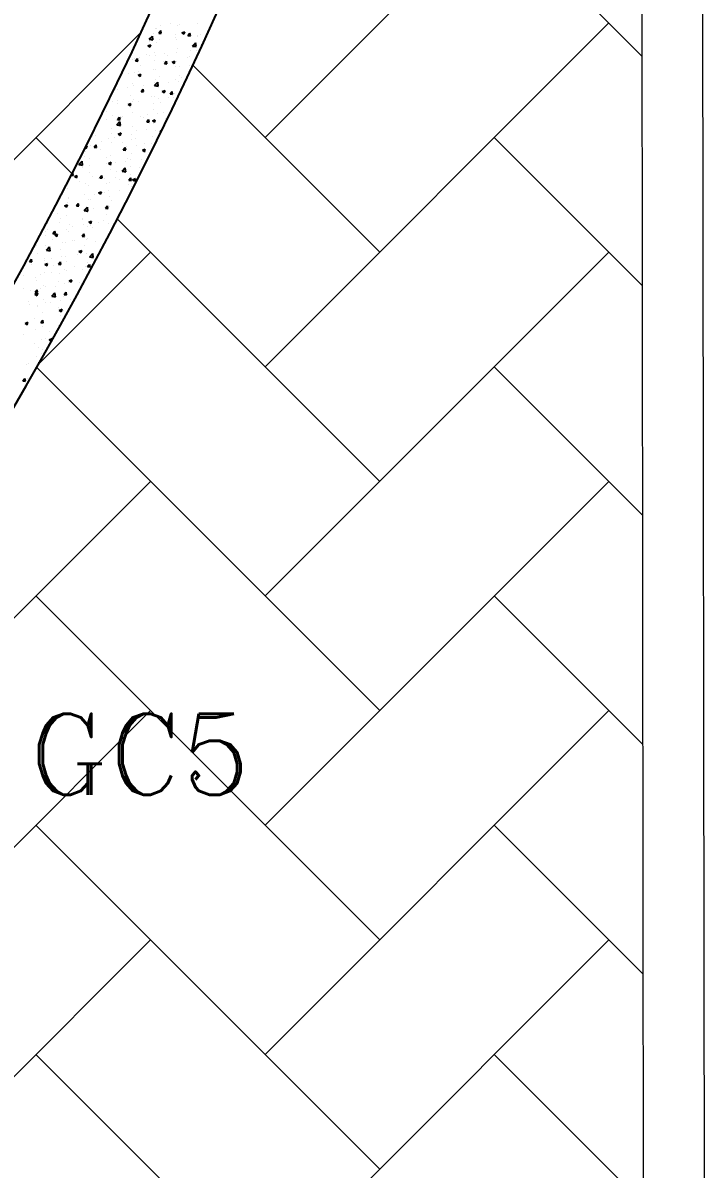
# Model space of a CAD drawing. Header units: millimetres. Extents: x 331487 to 517269, y 198509 to 399936.
# Drawn here: x 419695 to 421379, y 364215 to 367043 of the extents above; entities that cross this region are included whole.
import ezdxf

# ---------------------------------------------------------------- set-up
doc = ezdxf.new("R2010")
doc.units = ezdxf.units.MM
doc.header["$MEASUREMENT"] = 0
doc.layers.add('BEAM', color=1, linetype='Continuous', lineweight=5)
doc.layers.add('COLUMN', color=6, linetype='Continuous')
doc.styles.add('RC', font='romanc.shx', dxfattribs={"height": 200})

msp = doc.modelspace()

# ---------------------------------------------------------------- linework, layer by layer
at = {"layer": 'BEAM', "ltscale": 750}
for p, q in [((421216.4, 372289.2), (421228.9, 362081.5)), ((421366.4, 372289.4), (421378.9, 362081.7))]:
    msp.add_line(p, q, dxfattribs=at)
at = {"layer": 'BEAM', "color": 253, "linetype": 'Continuous', "ltscale": 750}
for p, q in [((420292.7, 366760.4), (421141.3, 367609)), ((421222.9, 366961.6), (420858.4, 367326.1)), ((419161.4, 366194.7), (419986.7, 367020.1)), ((420292.7, 366194.7), (421141.3, 367043.3)), ((420575.6, 366477.6), (420114.3, 366938.8)), ((419816.4, 366671.1), (419727, 366760.4)), ((421223.6, 366395.2), (420858.4, 366760.4)), ((420575.6, 365911.9), (419927.8, 366559.7)), ((419734.1, 366201.8), (420009.9, 366477.6)), ((420292.7, 365629.1), (421141.3, 366477.6)), ((420575.6, 365346.2), (419729, 366192.8)), ((421224.3, 365828.8), (420858.4, 366194.7)), ((419593.4, 365495.4), (420009.9, 365911.9)), ((420292.7, 365063.4), (421141.3, 365911.9)), ((420575.6, 364780.5), (419727, 365629.1)), ((421225, 365262.4), (420858.4, 365629.1)), ((419161.4, 364497.7), (420009.9, 365346.2)), ((420292.7, 364497.7), (421141.3, 365346.2)), ((420575.6, 364214.8), (419727, 365063.4)), ((421225.7, 364696.1), (420858.4, 365063.4)), ((419161.4, 363932), (420009.9, 364780.5)), ((420292.7, 363932), (421141.3, 364780.5)), ((420575.6, 363649.2), (419727, 364497.7)), ((421226.4, 364129.7), (420858.4, 364497.7))]:
    msp.add_line(p, q, dxfattribs=at)
at = {"layer": 'COLUMN', "color": 2, "linetype": 'Continuous'}
for p, q in [((420022.8, 367030.3), (420022.8, 367030.3)), ((420024.9, 367028.8), (420024.9, 367028.8)), ((420030.6, 367018.4), (420035.4, 367024.2)), ((420030.6, 367018.4), (420036.5, 367017.9)), ((420034.3, 367037.5), (420034.3, 367037.5)), ((420036.5, 367017.9), (420035.4, 367024.2)), ((420059.3, 367040.8), (420059.3, 367040.8)), ((420076.2, 367035.9), (420076.2, 367035.9)), ((420081.1, 367040.4), (420081.1, 367040.4)), ((420087.4, 367018.9), (420094.4, 367021.6)), ((420087.4, 367018.9), (420092.4, 367015.6)), ((420092.4, 367015.6), (420094.4, 367021.6)), ((420102.3, 367012.2), (420107.1, 367017.9)), ((420108.3, 367011.6), (420107.1, 367017.9)), ((420126.7, 367042.3), (420126.7, 367042.3)), ((420003.4, 366986.7), (420010.4, 366989.4)), ((420006.8, 367002.8), (420015.7, 367001.4)), ((420006.9, 367002.9), (420014.6, 367011)), ((420008, 366998.1), (420008, 366998.1)), ((420008.3, 366983.3), (420010.4, 366989.4)), ((420015.6, 367001.4), (420014.5, 367010.9)), ((420018.4, 367016.1), (420018.4, 367016.1)), ((420023.6, 366995.6), (420023.6, 366995.6)), ((420033, 367001.4), (420033, 367001.4)), ((420070.9, 367006.4), (420070.9, 367006.4)), ((420071.8, 367013.9), (420071.8, 367013.9)), ((420075, 367002.6), (420075, 367002.6)), ((420102.3, 367012.2), (420108.3, 367011.6)), ((420113.6, 366986.3), (420121.4, 366994.5)), ((420122.4, 366984.9), (420121.3, 366994.4)), ((420125.1, 367011.6), (420125.1, 367011.6)), ((420125.5, 367009), (420125.5, 367009)), ((420134, 367014.7), (420134, 367014.7)), ((420135.3, 366990.7), (420135.3, 366990.7)), ((419960.4, 366960.7), (419960.4, 366960.7)), ((419998.9, 366965), (419998.9, 366965)), ((420003.4, 366986.7), (420008.3, 366983.3)), ((420006.7, 366962), (420006.7, 366962)), ((420018.7, 366970.7), (420018.7, 366970.7)), ((420022.4, 366962.3), (420022.4, 366962.3)), ((420044.6, 366966.9), (420044.6, 366966.9)), ((420052.3, 366962.8), (420052.3, 366962.8)), ((420073.8, 366969.3), (420073.8, 366969.3)), ((420077, 366980.7), (420077, 366980.7)), ((420105.7, 366960.5), (420105.7, 366960.5)), ((420107.7, 366975.3), (420107.7, 366975.3)), ((420113.5, 366986.2), (420122.4, 366984.9)), ((420124.3, 366975.7), (420124.3, 366975.7)), ((420132.7, 366978.6), (420132.7, 366978.6)), ((419966.6, 366953.9), (419966.6, 366953.9)), ((419970.5, 366954.8), (419970.5, 366954.8)), ((419972.7, 366949.5), (419977.5, 366955.2)), ((419972.7, 366949.5), (419978.7, 366949)), ((419978.7, 366949), (419977.5, 366955.2)), ((419981.7, 366958.7), (419981.7, 366958.7)), ((419984.3, 366938.7), (419984.3, 366938.7)), ((420020, 366951.6), (420020, 366951.6)), ((420042.6, 366948.7), (420042.6, 366948.7)), ((420044.4, 366943.2), (420049.3, 366949)), ((420044.4, 366943.2), (420050.4, 366942.7)), ((420050.4, 366942.7), (420049.3, 366949)), ((420063.1, 366946.4), (420070.1, 366949.1)), ((420063.1, 366946.4), (420068, 366943.1)), ((420068, 366943.1), (420070.1, 366949.1)), ((420072.6, 366936), (420072.6, 366936)), ((420073.4, 366949.3), (420073.4, 366949.3)), ((420081.4, 366935.8), (420081.4, 366935.8)), ((420101, 366958.7), (420101, 366958.7)), ((420106.4, 366939.1), (420106.4, 366939.1)), ((419955.3, 366919.2), (419955.3, 366919.2)), ((419969.3, 366921.5), (419969.3, 366921.5)), ((419979, 366914.2), (419986, 366916.8)), ((419979, 366914.2), (419984, 366910.8)), ((419979, 366914.2), (419979, 366914.2)), ((419980.4, 366922.5), (419980.4, 366922.5)), ((419984, 366910.8), (419986, 366916.8)), ((420018.3, 366927.5), (420018.3, 366927.5)), ((420021.2, 366929), (420021.2, 366929)), ((420022.5, 366903.7), (420022.5, 366903.7)), ((420032.4, 366911.9), (420032.4, 366911.9)), ((420080.8, 366913.7), (420080.8, 366913.7)), ((420085.8, 366909.7), (420085.8, 366909.7)), ((419920.3, 366880.1), (419920.8, 366880)), ((419920.8, 366880), (419920.7, 366880.9)), ((419929, 366879.8), (419929, 366879.8)), ((419954.1, 366883.1), (419954.1, 366883.1)), ((419964.2, 366893.7), (419964.2, 366893.7)), ((419968.1, 366888.2), (419968.1, 366888.2)), ((419986.6, 366874.3), (419991.4, 366880)), ((419992.6, 366873.7), (419991.4, 366880)), ((419991.9, 366888.1), (419991.9, 366888.1)), ((420020, 366895.7), (420020, 366895.7)), ((420020, 366888.8), (420028.9, 366887.4)), ((420020.1, 366888.9), (420027.9, 366897)), ((420028.9, 366887.4), (420027.8, 366896.9)), ((420038.7, 366873.9), (420045.7, 366876.6)), ((420043.7, 366870.5), (420045.7, 366876.6)), ((420055.1, 366896.4), (420055.1, 366896.4)), ((420071.3, 366902.7), (420071.3, 366902.7)), ((420080.1, 366899.7), (420080.1, 366899.7)), ((419916.3, 366848.5), (419916.3, 366848.5)), ((419927.2, 366851.9), (419927.2, 366851.9)), ((419959.5, 366863.1), (419959.5, 366863.1)), ((419965.6, 366848.6), (419965.6, 366848.6)), ((419966.8, 366854.9), (419966.8, 366854.9)), ((419980.6, 366849.7), (419980.6, 366849.7)), ((419986.6, 366874.3), (419992.6, 366873.7)), ((420012.9, 366860.8), (420012.9, 366860.8)), ((420018.8, 366862.4), (420018.8, 366862.4)), ((420028.8, 366856.9), (420028.8, 366856.9)), ((420034, 366847.4), (420034, 366847.4)), ((420038.7, 366873.9), (420043.7, 366870.5)), ((420053.8, 366860.2), (420053.8, 366860.2)), ((420058.3, 366868), (420063.1, 366873.7)), ((420058.3, 366868), (420064.3, 366867.5)), ((420064.3, 366867.5), (420063.1, 366873.7)), ((420066.3, 366858.6), (420066.3, 366858.6)), ((420070.1, 366869.4), (420070.1, 366869.4)), ((419901.7, 366824), (419901.7, 366824)), ((419902.7, 366840.3), (419902.7, 366840.3)), ((419927.8, 366843.6), (419927.8, 366843.6)), ((419954.7, 366841.6), (419961.7, 366844.3)), ((419954.7, 366841.6), (419959.7, 366838.3)), ((419959.7, 366838.3), (419961.7, 366844.3)), ((419960.1, 366834), (419960.1, 366834)), ((419965.6, 366821.6), (419965.6, 366821.6)), ((420017.6, 366829.1), (420017.6, 366829.1)), ((420018.4, 366844), (420018.4, 366844)), ((420027.5, 366820.8), (420027.5, 366820.8)), ((420042.3, 366822.1), (420042.3, 366822.1)), ((419901.5, 366804.2), (419901.5, 366804.2)), ((419915.1, 366815.2), (419915.1, 366815.2)), ((419925.7, 366802.1), (419925.7, 366802.1)), ((419926.5, 366791.4), (419935.4, 366790)), ((419926.6, 366791.5), (419934.4, 366799.6)), ((419928.7, 366805.3), (419933.6, 366811.1)), ((419928.7, 366805.3), (419934.7, 366804.8)), ((419934.7, 366804.8), (419933.6, 366811.1)), ((419935.4, 366790), (419934.3, 366799.5)), ((419939.3, 366809.2), (419939.3, 366809.2)), ((419939.6, 366812.3), (419939.6, 366812.3)), ((419984, 366812.1), (419984, 366812.1)), ((419993, 366810), (419993, 366810)), ((420000.5, 366799.1), (420005.3, 366804.8)), ((420000.5, 366799.1), (420006.4, 366798.5)), ((420002.5, 366817.5), (420002.5, 366817.5)), ((420006.4, 366798.5), (420005.3, 366804.8)), ((420014.4, 366801.4), (420021.4, 366804.1)), ((420014.4, 366801.4), (420019.4, 366798)), ((420016.4, 366795.8), (420016.4, 366795.8)), ((420019.4, 366798), (420021.4, 366804.1)), ((420046.4, 366807.8), (420046.4, 366807.8)), ((419866.8, 366763.4), (419866.8, 366763.4)), ((419875.2, 366764.7), (419875.2, 366764.7)), ((419913, 366769.7), (419913, 366769.7)), ((419913.9, 366781.9), (419913.9, 366781.9)), ((419930.4, 366769.1), (419937.4, 366771.8)), ((419930.4, 366769.1), (419935.3, 366765.8)), ((419935.3, 366765.8), (419937.4, 366771.8)), ((419963.9, 366767.1), (419963.9, 366767.1)), ((419964.4, 366788.3), (419964.4, 366788.3)), ((419976.2, 366778), (419976.2, 366778)), ((420001.2, 366781.3), (420001.2, 366781.3)), ((420015.1, 366762.5), (420015.1, 366762.5)), ((420022.2, 366777.1), (420022.2, 366777.1)), ((420033.3, 366774.9), (420035.8, 366774.5)), ((420033.4, 366775), (420038.7, 366780.5)), ((420039.1, 366786.3), (420039.1, 366786.3)), ((419848.9, 366735.2), (419851.3, 366733.5)), ((419850.5, 366738.5), (419853.4, 366739.6)), ((419851.3, 366733.5), (419853.3, 366739.6)), ((419861.3, 366741.6), (419861.3, 366741.6)), ((419870.9, 366736.4), (419875.7, 366742.1)), ((419870.9, 366736.4), (419876.9, 366735.9)), ((419876.9, 366735.9), (419875.7, 366742.1)), ((419887.9, 366750), (419887.9, 366750)), ((419905.6, 366757.1), (419905.6, 366757.1)), ((419912.7, 366748.6), (419912.7, 366748.6)), ((419920.2, 366761.2), (419920.2, 366761.2)), ((419941.2, 366747.7), (419941.2, 366747.7)), ((419942.6, 366730.1), (419947.4, 366735.9)), ((419948.6, 366729.6), (419947.4, 366735.8)), ((419949.9, 366738.6), (419949.9, 366738.6)), ((419963.2, 366755), (419963.2, 366755)), ((419973.5, 366758.9), (419973.5, 366758.9)), ((419974.9, 366741.9), (419974.9, 366741.9)), ((419994.6, 366745.5), (419994.6, 366745.5)), ((420012.8, 366746.9), (420012.8, 366746.9)), ((420026.9, 366756.7), (420026.9, 366756.7)), ((419846.9, 366712.6), (419846.9, 366712.6)), ((419848.8, 366725.3), (419848.8, 366725.3)), ((419860.1, 366708.3), (419860.1, 366708.3)), ((419886.7, 366730.3), (419886.7, 366730.3)), ((419900.3, 366710.3), (419900.3, 366710.3)), ((419911.5, 366715.3), (419911.5, 366715.3)), ((419942.6, 366730.1), (419948.6, 366729.6)), ((419953.7, 366708.1), (419953.7, 366708.1)), ((419959.8, 366707.4), (419959.8, 366707.4)), ((419962, 366721.7), (419962, 366721.7)), ((419986.5, 366707.4), (419986.5, 366707.4)), ((419990.1, 366728.9), (419997.1, 366731.6)), ((419990.1, 366728.9), (419995, 366725.5)), ((419995, 366725.5), (419997.1, 366731.5)), ((419833.1, 366694), (419842, 366692.6)), ((419833.2, 366694.1), (419841, 366702.2)), ((419842, 366692.6), (419840.9, 366702.1)), ((419843.1, 366687.4), (419843.1, 366687.4)), ((419860.4, 366690.9), (419860.4, 366690.9)), ((419901.4, 366697.4), (419901.4, 366697.4)), ((419906, 366696.6), (419913, 366699.3)), ((419906, 366696.6), (419911, 366693.3)), ((419910.3, 366682), (419910.3, 366682)), ((419911, 366693.3), (419913, 366699.3)), ((419923.6, 366699.2), (419923.6, 366699.2)), ((419939.8, 366677.4), (419948.7, 366676.1)), ((419939.9, 366677.5), (419947.7, 366685.7)), ((419948.7, 366676.1), (419947.6, 366685.6)), ((419948.6, 366702.5), (419948.6, 366702.5)), ((419960.8, 366688.4), (419960.8, 366688.4)), ((419983.7, 366685.5), (419983.7, 366685.5)), ((419808.8, 366655.4), (419808.8, 366655.4)), ((419814.5, 366667.3), (419819, 366666.9)), ((419816.9, 366672), (419817.9, 366673.2)), ((419819, 366666.9), (419817.9, 366673.2)), ((419822, 366664.4), (419829, 366667)), ((419822, 366664.4), (419827, 366661)), ((419827, 366661), (419829, 366667)), ((419827.4, 366661.5), (419827.4, 366661.5)), ((419834.1, 366651.4), (419834.1, 366651.4)), ((419858.9, 366675), (419858.9, 366675)), ((419867.1, 366665.4), (419867.1, 366665.4)), ((419880.8, 366659.2), (419880.8, 366659.2)), ((419884.8, 366661.2), (419889.6, 366666.9)), ((419884.8, 366661.2), (419890.7, 366660.6)), ((419890.7, 366660.6), (419889.6, 366666.9)), ((419897.3, 366659.7), (419897.3, 366659.7)), ((419922.3, 366663), (419922.3, 366663)), ((419925.4, 366675.4), (419925.4, 366675.4)), ((419934.2, 366657), (419934.2, 366657)), ((419956.5, 366654.9), (419961.3, 366660.6)), ((419956.5, 366654.9), (419962.5, 366654.4)), ((419959.6, 366655.2), (419959.6, 366655.2)), ((419960.2, 366668), (419960.2, 366668)), ((419962.5, 366654.4), (419961.3, 366660.6)), ((419965.7, 366656.3), (419972.7, 366659)), ((419965.7, 366656.3), (419970.7, 366653)), ((419970.7, 366653), (419972.7, 366659)), ((419805.8, 366634.2), (419805.8, 366634.2)), ((419848.5, 366648.1), (419848.5, 366648.1)), ((419857.7, 366641.7), (419857.7, 366641.7)), ((419881.7, 366624.1), (419888.7, 366626.8)), ((419881.7, 366624.1), (419886.7, 366620.7)), ((419886.7, 366620.7), (419888.7, 366626.8)), ((419896, 366623.6), (419896, 366623.6)), ((419901.9, 366645.8), (419901.9, 366645.8)), ((419905.3, 366630.4), (419905.3, 366630.4)), ((419909, 366648.8), (419909, 366648.8)), ((419933.9, 366628.6), (419933.9, 366628.6)), ((419955.3, 366643.5), (419955.3, 366643.5)), ((419958.3, 366621.9), (419958.3, 366621.9)), ((419963.6, 366640.4), (419963.6, 366640.4)), ((419788.6, 366610.4), (419788.6, 366610.4)), ((419797.7, 366591.8), (419804.7, 366594.5)), ((419802.7, 366588.5), (419804.7, 366594.5)), ((419804.5, 366600.9), (419804.5, 366600.9)), ((419807.5, 366610.7), (419807.5, 366610.7)), ((419807.8, 366612), (419807.8, 366612)), ((419826.9, 366592.2), (419831.7, 366598)), ((419832.9, 366591.7), (419831.7, 366598)), ((419847, 366620.4), (419847, 366620.4)), ((419856.5, 366608.4), (419856.5, 366608.4)), ((419860.9, 366608.4), (419860.9, 366608.4)), ((419871, 366620.3), (419871, 366620.3)), ((419907.8, 366615.5), (419907.8, 366615.5)), ((419914.3, 366606.2), (419914.3, 366606.2)), ((419781.5, 366572.5), (419781.5, 366572.5)), ((419797.7, 366591.8), (419802.7, 366588.5)), ((419803.3, 366567.6), (419803.3, 366567.6)), ((419826.9, 366592.2), (419832.9, 366591.7)), ((419844.6, 366580.8), (419844.6, 366580.8)), ((419846.3, 366580), (419855.2, 366578.7)), ((419846.4, 366580.1), (419854.2, 366588.3)), ((419855.2, 366578.7), (419854.1, 366588.2)), ((419855.3, 366575.1), (419855.3, 366575.1)), ((419869.7, 366584.1), (419869.7, 366584.1)), ((419898.6, 366585.9), (419903.5, 366591.7)), ((419898.6, 366585.9), (419904.6, 366585.4)), ((419901.2, 366570.8), (419901.2, 366570.8)), ((419904.6, 366585.4), (419903.5, 366591.7)), ((419906.6, 366582.2), (419906.6, 366582.2)), ((419907.6, 366589.1), (419907.6, 366589.1)), ((419755.7, 366548.4), (419755.7, 366548.4)), ((419784.5, 366550.7), (419784.5, 366550.7)), ((419788, 366559.6), (419788, 366559.6)), ((419809.1, 366546.1), (419809.1, 366546.1)), ((419818.3, 366541.4), (419818.3, 366541.4)), ((419841.4, 366557.3), (419841.4, 366557.3)), ((419842.8, 366560.8), (419842.8, 366560.8)), ((419843.4, 366544.7), (419843.4, 366544.7)), ((419854, 366541.8), (419854, 366541.8)), ((419857.4, 366551.6), (419864.4, 366554.3)), ((419857.4, 366551.6), (419862.4, 366548.2)), ((419862.3, 366548.2), (419864.4, 366554.3)), ((419862.5, 366543.9), (419862.5, 366543.9)), ((419866.8, 366538.8), (419866.8, 366538.8)), ((419881.2, 366549.7), (419881.2, 366549.7)), ((419894.8, 366555.1), (419894.8, 366555.1)), ((419905.4, 366548.9), (419905.4, 366548.9)), ((419915.9, 366541.6), (419915.9, 366541.6)), ((419750.2, 366518.8), (419750.2, 366518.8)), ((419751.6, 366527.9), (419751.6, 366527.9)), ((419755.2, 366533.1), (419755.2, 366533.1)), ((419768.1, 366508.7), (419768.1, 366508.7)), ((419769.1, 366523.3), (419773.9, 366529)), ((419769.1, 366523.3), (419775, 366522.8)), ((419773.4, 366519.3), (419780.4, 366522)), ((419773.4, 366519.3), (419778.3, 366516)), ((419775, 366522.7), (419773.9, 366529)), ((419778.3, 366516), (419780.4, 366522)), ((419802.1, 366534.4), (419802.1, 366534.4)), ((419808.5, 366528.8), (419808.5, 366528.8)), ((419840.8, 366517), (419845.6, 366522.7)), ((419840.8, 366517), (419846.8, 366516.5)), ((419846.8, 366516.5), (419845.6, 366522.7)), ((419852.8, 366508.6), (419852.8, 366508.6)), ((419854.9, 366510.2), (419854.9, 366510.2)), ((419904.2, 366515.6), (419904.2, 366515.6)), ((419728.9, 366493.6), (419728.9, 366493.6)), ((419750.4, 366494.7), (419750.4, 366494.7)), ((419752.9, 366482.6), (419761.8, 366481.2)), ((419753, 366482.7), (419760.8, 366490.8)), ((419761.8, 366481.2), (419760.7, 366490.7)), ((419788.3, 366483.8), (419788.3, 366483.8)), ((419792, 366502), (419792, 366502)), ((419800.9, 366501.1), (419800.9, 366501.1)), ((419817.1, 366505.3), (419817.1, 366505.3)), ((419821.5, 366506.5), (419821.5, 366506.5)), ((419833, 366479.1), (419840, 366481.8)), ((419838, 366475.7), (419840, 366481.8)), ((419846.7, 366493.8), (419846.7, 366493.8)), ((419874.9, 366504.2), (419874.9, 366504.2)), ((419702.6, 366454.2), (419702.6, 366454.2)), ((419711.2, 366454.3), (419716, 366460.1)), ((419711.2, 366454.3), (419717.2, 366453.8)), ((419717.2, 366453.8), (419716, 366460.1)), ((419730, 366473.8), (419730, 366473.8)), ((419748.7, 366457.6), (419748.7, 366457.6)), ((419749.2, 366461.4), (419749.2, 366461.4)), ((419765.7, 366462.5), (419765.7, 366462.5)), ((419782.9, 366448.1), (419787.8, 366453.8)), ((419788.9, 366447.5), (419787.8, 366453.8)), ((419790.8, 366465.8), (419790.8, 366465.8)), ((419799.7, 366467.8), (419799.7, 366467.8)), ((419802.1, 366455.4), (419802.1, 366455.4)), ((419828.6, 366470.8), (419828.6, 366470.8)), ((419833, 366479.1), (419838, 366475.7)), ((419851.6, 366475.3), (419851.6, 366475.3)), ((419855.4, 366453.1), (419855.4, 366453.1)), ((419859.6, 366466.1), (419868.5, 366464.7)), ((419859.7, 366466.2), (419867.5, 366474.3)), ((419868.5, 366464.7), (419867.4, 366474.2)), ((419716.4, 366446.5), (419716.4, 366446.5)), ((419739.4, 366423.1), (419739.4, 366423.1)), ((419748, 366428.1), (419748, 366428.1)), ((419749, 366446.8), (419756, 366449.5)), ((419749, 366446.8), (419754, 366443.5)), ((419754, 366443.5), (419756, 366449.5)), ((419764.5, 366426.4), (419764.5, 366426.4)), ((419769.8, 366444.2), (419769.8, 366444.2)), ((419782.9, 366448.1), (419788.9, 366447.5)), ((419784.2, 366424.1), (419784.2, 366424.1)), ((419798.5, 366434.5), (419798.5, 366434.5)), ((419802.3, 366431.4), (419802.3, 366431.4)), ((419823.1, 366441.9), (419823.1, 366441.9)), ((419842.5, 366434.1), (419842.5, 366434.1)), ((419850.4, 366442), (419850.4, 366442)), ((419854.7, 366441.8), (419859.5, 366447.5)), ((419854.7, 366441.8), (419860.6, 366441.3)), ((419860.6, 366441.3), (419859.5, 366447.5)), ((419696.6, 366421), (419696.6, 366421)), ((419725.9, 366414.1), (419725.9, 366414.1)), ((419728.8, 366406.8), (419728.8, 366406.8)), ((419746.7, 366394.8), (419746.7, 366394.8)), ((419782.2, 366404.5), (419782.2, 366404.5)), ((419797.2, 366401.2), (419797.2, 366401.2)), ((419808.2, 366402.2), (419808.2, 366402.2)), ((419808.7, 366406.6), (419815.7, 366409.2)), ((419808.7, 366406.6), (419813.7, 366403.2)), ((419813.7, 366403.2), (419815.7, 366409.2)), ((419835.5, 366402.3), (419835.5, 366402.3)), ((419839.2, 366400.2), (419839.2, 366400.2)), ((419695.4, 366387.8), (419695.4, 366387.8)), ((419713.1, 366383.6), (419713.1, 366383.6)), ((419724.7, 366374.3), (419731.7, 366377)), ((419724.7, 366374.3), (419729.7, 366370.9)), ((419725.1, 366379.1), (419729.9, 366384.9)), ((419725.1, 366379.1), (419731.1, 366378.6)), ((419729.7, 366370.9), (419731.7, 366377)), ((419731.1, 366378.6), (419729.9, 366384.9)), ((419738.1, 366386.9), (419738.1, 366386.9)), ((419749.9, 366392.2), (419749.9, 366392.2)), ((419766.1, 366368.7), (419775, 366367.3)), ((419766.2, 366368.8), (419774, 366376.9)), ((419775, 366367.3), (419773.9, 366376.8)), ((419776, 366391.9), (419776, 366391.9)), ((419796, 366367.9), (419796, 366367.9)), ((419796.8, 366372.8), (419801.6, 366378.6)), ((419796.8, 366372.8), (419802.8, 366372.3)), ((419802.8, 366372.3), (419801.6, 366378.6)), ((419709.3, 366355.7), (419709.3, 366355.7)), ((419711.8, 366347.5), (419711.8, 366347.5)), ((419729.7, 366347.1), (419729.7, 366347.1)), ((419730.4, 366342.3), (419730.4, 366342.3)), ((419745.5, 366361.5), (419745.5, 366361.5)), ((419749.7, 366352.5), (419749.7, 366352.5)), ((419762.7, 366353.4), (419762.7, 366353.4)), ((419783.8, 366340), (419783.8, 366340)), ((419788.1, 366357.2), (419788.1, 366357.2)), ((419812.9, 366360.8), (419812.9, 366360.8)), ((419816.1, 366351.2), (419816.1, 366351.2)), ((419723.4, 366313), (419723.4, 366313)), ((419739, 366303.9), (419743.8, 366309.6)), ((419744.9, 366303.4), (419743.8, 366309.6)), ((419744.3, 366328.2), (419744.3, 366328.2)), ((419784.4, 366334), (419791.4, 366336.7)), ((419784.4, 366334), (419789.4, 366330.7)), ((419786.6, 366321.4), (419786.6, 366321.4)), ((419789.4, 366330.7), (419791.4, 366336.7)), ((419794.8, 366334.6), (419794.8, 366334.6)), ((419700.4, 366301.8), (419707.4, 366304.5)), ((419700.4, 366301.8), (419705.3, 366298.4)), ((419705.3, 366298.4), (419707.4, 366304.5)), ((419725.6, 366287.5), (419725.6, 366287.5)), ((419739, 366303.9), (419744.9, 366303.4)), ((419742.8, 366302.6), (419742.8, 366302.6)), ((419743.1, 366294.9), (419743.1, 366294.9)), ((419760.3, 366281.9), (419760.3, 366281.9)), ((419783.9, 366297.5), (419783.9, 366297.5)), ((419697.1, 366273.6), (419697.1, 366273.6)), ((419741.9, 366261.6), (419741.9, 366261.6)), ((419749.6, 366265.5), (419749.6, 366265.5)), ((419760.1, 366261.5), (419767.1, 366264.2)), ((419760.1, 366261.5), (419765, 366258.2)), ((419765, 366258.2), (419767, 366264.2)), ((419723.3, 366251.5), (419723.3, 366251.5)), ((419733.9, 366242.5), (419733.9, 366242.5)), ((419740.7, 366228.3), (419740.7, 366228.3)), ((419744.4, 366238.1), (419744.4, 366238.1)), ((419703.4, 366200.7), (419703.4, 366200.7)), ((419707.6, 366203), (419707.6, 366203)), ((419729.4, 366220.5), (419729.4, 366220.5)), ((419732.7, 366206.3), (419732.7, 366206.3)), ((419695, 366159.7), (419699.8, 366165.5)), ((419695, 366159.7), (419701, 366159.2)), ((419701, 366159.2), (419699.8, 366165.5)), ((419706.4, 366166.9), (419706.4, 366166.9))]:
    msp.add_line(p, q, dxfattribs=at)
at = {"layer": 'COLUMN'}
for radius in [10508.3, 10658.3]:
    msp.add_arc((410459.2, 371453), radius, 298.48297, 358.12405, dxfattribs=at)

# ---------------------------------------------------------------- texts
at = {"layer": 'COLUMN', "style": 'RC'}
msp.add_text('GC5', height=200, dxfattribs=at).set_placement((419709.5, 365138.4))

doc.saveas('drawing.dxf')
